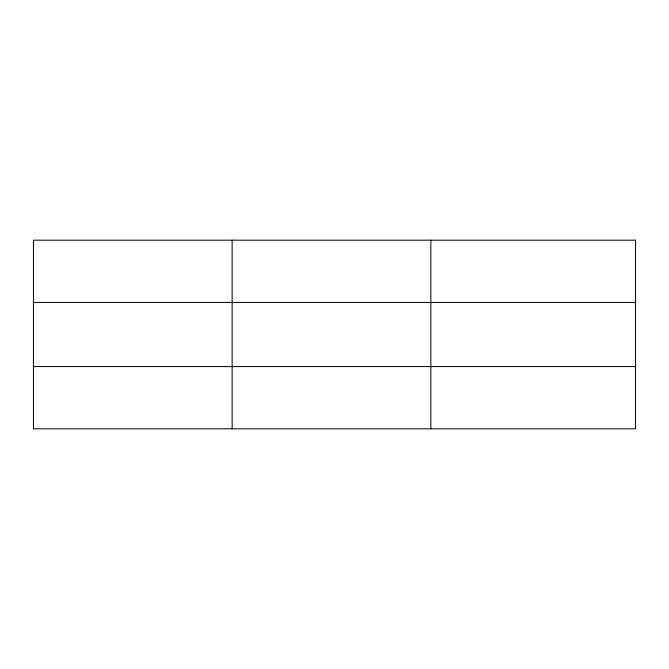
<?xml version="1.0" encoding="UTF-8"?>
<svg xmlns="http://www.w3.org/2000/svg" width="669" height="669" viewBox="0 0 669 669"><rect width="100%" height="100%" fill="white"/><g stroke="black" fill="none" stroke-linecap="round" stroke-linejoin="round"><path stroke-width="1" d="M232.143 240.188L232.143 428.812M430.836 240.188L430.836 428.812M33.45 302.43L635.55 302.43M33.45 366.57L635.55 366.57M635.55 240.188L635.55 428.812L33.45 428.812L33.45 240.188L635.55 240.188"/></g></svg>
